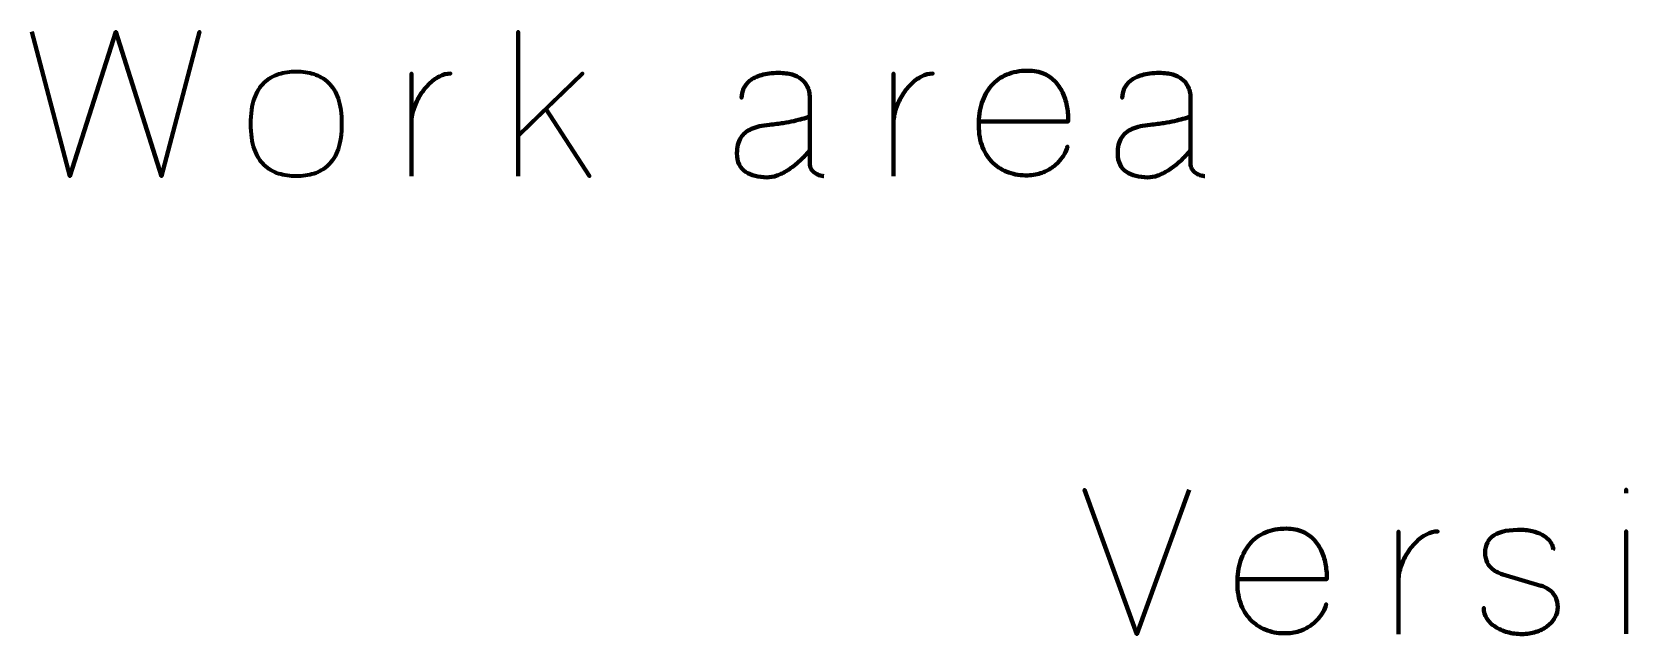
# Model space of a CAD drawing. Header units: centimetres. Extents: x -244 to 242, y -245 to 234.
# Drawn here: x -38.1 to 101.2, y -244.5 to -191.8 of the extents above; entities that cross this region are included whole.
import ezdxf

# ---------------------------------------------------------------- set-up
doc = ezdxf.new("R2010")
doc.units = ezdxf.units.CM
doc.header["$MEASUREMENT"] = 0
doc.layers.add('Layer 1', color=7, linetype='Continuous')

msp = doc.modelspace()

# ---------------------------------------------------------------- linework, layer by layer
at = {"layer": 'Layer 1', "color": 30, "lineweight": 211}
for points, knots in [([(-38.11222, -191.84919), (-38.11222, -191.84919), (-34.79112, -204.45187), (-34.79112, -204.45187), (-34.79112, -204.45187), (-34.79112, -204.45187), (-30.78833, -191.84919), (-30.78833, -191.84919), (-30.78833, -191.84919), (-30.78833, -191.84919), (-26.78554, -204.45187), (-26.78554, -204.45187), (-26.78554, -204.45187), (-26.78554, -204.45187), (-23.46444, -191.84919), (-23.46444, -191.84919), (-23.46444, -191.84919), (-23.46444, -191.84919), (-26.78554, -204.45187), (-26.78554, -204.45187), (-26.78554, -204.45187), (-26.78554, -204.45187), (-30.78833, -191.84919), (-30.78833, -191.84919), (-30.78833, -191.84919), (-30.78833, -191.84919), (-34.79112, -204.45187), (-34.79112, -204.45187), (-34.79112, -204.45187), (-34.79112, -204.45187), (-38.11222, -191.84919), (-38.11222, -191.84919)], [0, 0, 0, 0, 0.125, 0.125, 0.125, 0.125, 0.25, 0.25, 0.25, 0.25, 0.375, 0.375, 0.375, 0.375, 0.5, 0.5, 0.5, 0.5, 0.625, 0.625, 0.625, 0.625, 0.75, 0.75, 0.75, 0.75, 0.875, 0.875, 0.875, 0.875, 1, 1, 1, 1]), ([(4.3978, -204.45187), (4.3978, -204.45187), (4.3978, -200.92102), (4.3978, -200.92102), (4.3978, -200.92102), (4.3978, -200.92102), (6.80997, -198.57877), (6.80997, -198.57877), (6.80997, -198.57877), (6.80997, -198.57877), (10.62049, -204.45187), (10.62049, -204.45187), (10.62049, -204.45187), (10.62049, -204.45187), (6.80997, -198.57877), (6.80997, -198.57877), (6.80997, -198.57877), (6.80997, -198.57877), (10.02618, -195.48491), (10.02618, -195.48491), (10.02618, -195.48491), (10.02618, -195.48491), (4.3978, -200.92102), (4.3978, -200.92102), (4.3978, -200.92102), (4.3978, -200.92102), (4.3978, -191.84919), (4.3978, -191.84919), (4.3978, -191.84919), (4.3978, -191.84919), (4.3978, -204.45187), (4.3978, -204.45187)], [0, 0, 0, 0, 0.125, 0.125, 0.125, 0.125, 0.25, 0.25, 0.25, 0.25, 0.375, 0.375, 0.375, 0.375, 0.5, 0.5, 0.5, 0.5, 0.625, 0.625, 0.625, 0.625, 0.75, 0.75, 0.75, 0.75, 0.875, 0.875, 0.875, 0.875, 1, 1, 1, 1]), ([(-15.00438, -204.45187), (-14.45378, -204.45478), (-13.94105, -204.38487), (-13.46328, -204.23629), (-13.46328, -204.23629), (-12.98551, -204.08771), (-12.56309, -203.84009), (-12.20185, -203.49341), (-12.20185, -203.49341), (-11.83769, -203.14674), (-11.55511, -202.67771), (-11.34827, -202.0834), (-11.34827, -202.0834), (-11.14434, -201.49202), (-11.03946, -200.75497), (-11.03655, -199.87225), (-11.03655, -199.87225), (-11.03946, -198.99246), (-11.14434, -198.25832), (-11.34827, -197.66984), (-11.34827, -197.66984), (-11.55511, -197.08137), (-11.83769, -196.61234), (-12.20185, -196.26566), (-12.20185, -196.26566), (-12.56309, -195.9219), (-12.98551, -195.67427), (-13.46328, -195.5257), (-13.46328, -195.5257), (-13.94105, -195.37712), (-14.45378, -195.3072), (-15.00438, -195.31012), (-15.00438, -195.31012), (-15.54916, -195.3072), (-16.06189, -195.37712), (-16.53966, -195.5257), (-16.53966, -195.5257), (-17.01743, -195.67427), (-17.43694, -195.9219), (-17.8011, -196.26566), (-17.8011, -196.26566), (-18.16525, -196.61234), (-18.45075, -197.08137), (-18.65759, -197.66984), (-18.65759, -197.66984), (-18.86443, -198.25832), (-18.96931, -198.99246), (-18.97222, -199.87225), (-18.97222, -199.87225), (-18.96931, -200.75497), (-18.86443, -201.49202), (-18.65759, -202.0834), (-18.65759, -202.0834), (-18.45075, -202.67771), (-18.16525, -203.14674), (-17.8011, -203.49341), (-17.8011, -203.49341), (-17.43694, -203.84009), (-17.01743, -204.08771), (-16.53966, -204.23629), (-16.53966, -204.23629), (-16.06189, -204.38487), (-15.54916, -204.45478), (-15.00438, -204.45187)], [0, 0, 0, 0, 0.0625, 0.0625, 0.0625, 0.0625, 0.125, 0.125, 0.125, 0.125, 0.1875, 0.1875, 0.1875, 0.1875, 0.25, 0.25, 0.25, 0.25, 0.3125, 0.3125, 0.3125, 0.3125, 0.375, 0.375, 0.375, 0.375, 0.4375, 0.4375, 0.4375, 0.4375, 0.5, 0.5, 0.5, 0.5, 0.5625, 0.5625, 0.5625, 0.5625, 0.625, 0.625, 0.625, 0.625, 0.6875, 0.6875, 0.6875, 0.6875, 0.75, 0.75, 0.75, 0.75, 0.8125, 0.8125, 0.8125, 0.8125, 0.875, 0.875, 0.875, 0.875, 0.9375, 0.9375, 0.9375, 0.9375, 1, 1, 1, 1]), ([(-15.00438, -204.45187), (-14.45378, -204.45478), (-13.94105, -204.38487), (-13.46328, -204.23629), (-13.46328, -204.23629), (-12.98551, -204.08771), (-12.56309, -203.84009), (-12.20185, -203.49341), (-12.20185, -203.49341), (-11.83769, -203.14674), (-11.55511, -202.67771), (-11.34827, -202.0834), (-11.34827, -202.0834), (-11.14434, -201.49202), (-11.03946, -200.75497), (-11.03655, -199.87225), (-11.03655, -199.87225), (-11.03946, -198.99246), (-11.14434, -198.25832), (-11.34827, -197.66984), (-11.34827, -197.66984), (-11.55511, -197.08137), (-11.83769, -196.61234), (-12.20185, -196.26566), (-12.20185, -196.26566), (-12.56309, -195.9219), (-12.98551, -195.67427), (-13.46328, -195.5257), (-13.46328, -195.5257), (-13.94105, -195.37712), (-14.45378, -195.3072), (-15.00438, -195.31012), (-15.00438, -195.31012), (-15.54916, -195.3072), (-16.06189, -195.37712), (-16.53966, -195.5257), (-16.53966, -195.5257), (-17.01743, -195.67427), (-17.43694, -195.9219), (-17.8011, -196.26566), (-17.8011, -196.26566), (-18.16525, -196.61234), (-18.45075, -197.08137), (-18.65759, -197.66984), (-18.65759, -197.66984), (-18.86443, -198.25832), (-18.96931, -198.99246), (-18.97222, -199.87225), (-18.97222, -199.87225), (-18.96931, -200.75497), (-18.86443, -201.49202), (-18.65759, -202.0834), (-18.65759, -202.0834), (-18.45075, -202.67771), (-18.16525, -203.14674), (-17.8011, -203.49341), (-17.8011, -203.49341), (-17.43694, -203.84009), (-17.01743, -204.08771), (-16.53966, -204.23629), (-16.53966, -204.23629), (-16.06189, -204.38487), (-15.54916, -204.45478), (-15.00438, -204.45187)], [0, 0, 0, 0, 0.0625, 0.0625, 0.0625, 0.0625, 0.125, 0.125, 0.125, 0.125, 0.1875, 0.1875, 0.1875, 0.1875, 0.25, 0.25, 0.25, 0.25, 0.3125, 0.3125, 0.3125, 0.3125, 0.375, 0.375, 0.375, 0.375, 0.4375, 0.4375, 0.4375, 0.4375, 0.5, 0.5, 0.5, 0.5, 0.5625, 0.5625, 0.5625, 0.5625, 0.625, 0.625, 0.625, 0.625, 0.6875, 0.6875, 0.6875, 0.6875, 0.75, 0.75, 0.75, 0.75, 0.8125, 0.8125, 0.8125, 0.8125, 0.875, 0.875, 0.875, 0.875, 0.9375, 0.9375, 0.9375, 0.9375, 1, 1, 1, 1]), ([(-4.93622, -199.87225), (-4.94496, -199.46731), (-4.88378, -199.05655), (-4.7556, -198.64287), (-4.7556, -198.64287), (-4.62742, -198.22919), (-4.44971, -197.83299), (-4.22248, -197.45426), (-4.22248, -197.45426), (-3.99233, -197.07554), (-3.73014, -196.74052), (-3.43299, -196.44337), (-3.43299, -196.44337), (-3.13875, -196.14622), (-2.82412, -195.91316), (-2.49492, -195.74128), (-2.49492, -195.74128), (-2.16573, -195.5694), (-1.83944, -195.48491), (-1.51025, -195.48491), (-1.51025, -195.48491), (-1.83944, -195.48491), (-2.16573, -195.5694), (-2.49492, -195.74128), (-2.49492, -195.74128), (-2.82412, -195.91316), (-3.13875, -196.14622), (-3.43299, -196.44337), (-3.43299, -196.44337), (-3.73014, -196.74052), (-3.99233, -197.07554), (-4.22248, -197.45426), (-4.22248, -197.45426), (-4.44971, -197.83299), (-4.62742, -198.22919), (-4.7556, -198.64287), (-4.7556, -198.64287), (-4.88378, -199.05655), (-4.94496, -199.46731), (-4.93622, -199.87225)], [0, 0, 0, 0, 0.1, 0.1, 0.1, 0.1, 0.2, 0.2, 0.2, 0.2, 0.3, 0.3, 0.3, 0.3, 0.4, 0.4, 0.4, 0.4, 0.5, 0.5, 0.5, 0.5, 0.6, 0.6, 0.6, 0.6, 0.7, 0.7, 0.7, 0.7, 0.8, 0.8, 0.8, 0.8, 0.9, 0.9, 0.9, 0.9, 1, 1, 1, 1]), ([(-4.93622, -204.45187), (-4.93622, -204.45187), (-4.93622, -195.48491), (-4.93622, -195.48491), (-4.93622, -195.48491), (-4.93622, -195.48491), (-4.93622, -204.45187), (-4.93622, -204.45187)], [0, 0, 0, 0, 0.5, 0.5, 0.5, 0.5, 1, 1, 1, 1]), ([(31.12387, -204.45187), (31.12096, -204.45187), (31.07726, -204.44604), (30.99569, -204.43439), (30.99569, -204.43439), (30.9112, -204.42274), (30.80924, -204.39361), (30.68688, -204.35282), (30.68688, -204.35282), (30.56453, -204.31203), (30.44217, -204.25086), (30.31982, -204.16929), (30.31982, -204.16929), (30.19746, -204.0848), (30.0955, -203.9741), (30.01101, -203.83718), (30.01101, -203.83718), (29.92944, -203.69734), (29.88574, -203.52546), (29.88283, -203.31571), (29.88283, -203.31571), (29.88283, -203.31571), (29.88283, -197.56497), (29.88283, -197.56497), (29.88283, -197.56497), (29.88574, -197.41639), (29.86535, -197.24742), (29.82457, -197.06098), (29.82457, -197.06098), (29.78669, -196.87453), (29.71095, -196.68808), (29.60316, -196.49581), (29.60316, -196.49581), (29.49537, -196.30645), (29.33805, -196.13165), (29.13413, -195.97142), (29.13413, -195.97142), (28.93311, -195.8112), (28.66801, -195.68301), (28.34464, -195.58396), (28.34464, -195.58396), (28.02127, -195.48491), (27.62507, -195.43539), (27.15604, -195.43247), (27.15604, -195.43247), (26.56756, -195.43539), (26.06648, -195.49657), (25.65572, -195.61601), (25.65572, -195.61601), (25.24204, -195.73545), (24.90993, -195.89859), (24.65356, -196.10252), (24.65356, -196.10252), (24.40011, -196.30936), (24.21366, -196.53951), (24.09713, -196.79587), (24.09713, -196.79587), (23.97769, -197.05515), (23.91942, -197.32317), (23.92234, -197.59993), (23.92234, -197.59993), (23.91942, -197.32317), (23.97769, -197.05515), (24.09713, -196.79587), (24.09713, -196.79587), (24.21366, -196.53951), (24.40011, -196.30936), (24.65356, -196.10252), (24.65356, -196.10252), (24.90993, -195.89859), (25.24204, -195.73545), (25.65572, -195.61601), (25.65572, -195.61601), (26.06648, -195.49657), (26.56756, -195.43539), (27.15604, -195.43247), (27.15604, -195.43247), (27.62507, -195.43539), (28.02127, -195.48491), (28.34464, -195.58396), (28.34464, -195.58396), (28.66801, -195.68301), (28.93311, -195.8112), (29.13413, -195.97142), (29.13413, -195.97142), (29.33805, -196.13165), (29.49537, -196.30645), (29.60316, -196.49581), (29.60316, -196.49581), (29.71095, -196.68808), (29.78669, -196.87453), (29.82457, -197.06098), (29.82457, -197.06098), (29.86535, -197.24742), (29.88574, -197.41639), (29.88283, -197.56497), (29.88283, -197.56497), (29.88283, -197.56497), (29.88283, -203.31571), (29.88283, -203.31571), (29.88283, -203.31571), (29.88574, -203.52546), (29.92944, -203.69734), (30.01101, -203.83718), (30.01101, -203.83718), (30.0955, -203.9741), (30.19746, -204.0848), (30.31982, -204.16929), (30.31982, -204.16929), (30.44217, -204.25086), (30.56453, -204.31203), (30.68688, -204.35282), (30.68688, -204.35282), (30.80924, -204.39361), (30.9112, -204.42274), (30.99569, -204.43439), (30.99569, -204.43439), (31.07726, -204.44604), (31.12096, -204.45187), (31.12387, -204.45187)], [0, 0, 0, 0, 0.033333333, 0.033333333, 0.033333333, 0.033333333, 0.066666667, 0.066666667, 0.066666667, 0.066666667, 0.1, 0.1, 0.1, 0.1, 0.133333333, 0.133333333, 0.133333333, 0.133333333, 0.166666667, 0.166666667, 0.166666667, 0.166666667, 0.2, 0.2, 0.2, 0.2, 0.233333333, 0.233333333, 0.233333333, 0.233333333, 0.266666667, 0.266666667, 0.266666667, 0.266666667, 0.3, 0.3, 0.3, 0.3, 0.333333333, 0.333333333, 0.333333333, 0.333333333, 0.366666667, 0.366666667, 0.366666667, 0.366666667, 0.4, 0.4, 0.4, 0.4, 0.433333333, 0.433333333, 0.433333333, 0.433333333, 0.466666667, 0.466666667, 0.466666667, 0.466666667, 0.5, 0.5, 0.5, 0.5, 0.533333333, 0.533333333, 0.533333333, 0.533333333, 0.566666667, 0.566666667, 0.566666667, 0.566666667, 0.6, 0.6, 0.6, 0.6, 0.633333333, 0.633333333, 0.633333333, 0.633333333, 0.666666667, 0.666666667, 0.666666667, 0.666666667, 0.7, 0.7, 0.7, 0.7, 0.733333333, 0.733333333, 0.733333333, 0.733333333, 0.766666667, 0.766666667, 0.766666667, 0.766666667, 0.8, 0.8, 0.8, 0.8, 0.833333333, 0.833333333, 0.833333333, 0.833333333, 0.866666667, 0.866666667, 0.866666667, 0.866666667, 0.9, 0.9, 0.9, 0.9, 0.933333333, 0.933333333, 0.933333333, 0.933333333, 0.966666667, 0.966666667, 0.966666667, 0.966666667, 1, 1, 1, 1]), ([(37.20672, -199.87225), (37.19798, -199.46731), (37.25916, -199.05655), (37.38734, -198.64287), (37.38734, -198.64287), (37.51552, -198.22919), (37.69323, -197.83299), (37.92046, -197.45426), (37.92046, -197.45426), (38.15061, -197.07554), (38.4128, -196.74052), (38.70995, -196.44337), (38.70995, -196.44337), (39.00419, -196.14622), (39.31882, -195.91316), (39.64802, -195.74128), (39.64802, -195.74128), (39.97721, -195.5694), (40.3035, -195.48491), (40.63269, -195.48491), (40.63269, -195.48491), (40.3035, -195.48491), (39.97721, -195.5694), (39.64802, -195.74128), (39.64802, -195.74128), (39.31882, -195.91316), (39.00419, -196.14622), (38.70995, -196.44337), (38.70995, -196.44337), (38.4128, -196.74052), (38.15061, -197.07554), (37.92046, -197.45426), (37.92046, -197.45426), (37.69323, -197.83299), (37.51552, -198.22919), (37.38734, -198.64287), (37.38734, -198.64287), (37.25916, -199.05655), (37.19798, -199.46731), (37.20672, -199.87225)], [0, 0, 0, 0, 0.1, 0.1, 0.1, 0.1, 0.2, 0.2, 0.2, 0.2, 0.3, 0.3, 0.3, 0.3, 0.4, 0.4, 0.4, 0.4, 0.5, 0.5, 0.5, 0.5, 0.6, 0.6, 0.6, 0.6, 0.7, 0.7, 0.7, 0.7, 0.8, 0.8, 0.8, 0.8, 0.9, 0.9, 0.9, 0.9, 1, 1, 1, 1]), ([(37.20672, -204.45187), (37.20672, -204.45187), (37.20672, -195.48491), (37.20672, -195.48491), (37.20672, -195.48491), (37.20672, -195.48491), (37.20672, -204.45187), (37.20672, -204.45187)], [0, 0, 0, 0, 0.5, 0.5, 0.5, 0.5, 1, 1, 1, 1]), ([(44.67044, -199.6625), (44.67044, -199.6625), (52.48375, -199.6625), (52.48375, -199.6625), (52.48375, -199.6625), (52.48667, -199.26921), (52.45171, -198.8701), (52.38179, -198.45642), (52.38179, -198.45642), (52.31187, -198.04565), (52.19534, -197.64945), (52.03511, -197.26782), (52.03511, -197.26782), (51.87489, -196.88618), (51.65639, -196.54242), (51.38546, -196.23944), (51.38546, -196.23944), (51.11162, -195.93355), (50.77368, -195.69175), (50.37165, -195.51404), (50.37165, -195.51404), (49.96963, -195.33634), (49.48894, -195.24311), (48.93543, -195.2402), (48.93543, -195.2402), (48.24499, -195.24311), (47.63321, -195.35673), (47.10008, -195.58105), (47.10008, -195.58105), (46.56987, -195.80537), (46.12123, -196.12583), (45.75999, -196.54533), (45.75999, -196.54533), (45.39584, -196.96193), (45.11908, -197.46592), (44.93263, -198.04857), (44.93263, -198.04857), (44.74618, -198.63413), (44.65296, -199.28961), (44.65296, -200.01209), (44.65296, -200.01209), (44.65587, -200.73749), (44.7724, -201.3784), (44.99381, -201.929), (44.99381, -201.929), (45.21813, -202.47961), (45.52693, -202.94281), (45.92313, -203.30988), (45.92313, -203.30988), (46.31642, -203.67986), (46.77089, -203.95662), (47.28653, -204.13724), (47.28653, -204.13724), (47.79926, -204.31786), (48.34986, -204.39943), (48.93543, -204.38195), (48.93543, -204.38195), (49.40446, -204.36447), (49.82105, -204.28873), (50.18521, -204.15472), (50.18521, -204.15472), (50.54936, -204.0178), (50.8669, -203.84883), (51.13784, -203.6449), (51.13784, -203.6449), (51.40585, -203.44098), (51.63017, -203.2254), (51.8108, -202.99816), (51.8108, -202.99816), (51.99142, -202.77093), (52.13125, -202.55535), (52.2303, -202.35142), (52.2303, -202.35142), (52.32935, -202.15041), (52.39053, -201.98144), (52.41384, -201.84743), (52.41384, -201.84743), (52.39053, -201.98144), (52.32935, -202.15041), (52.2303, -202.35142), (52.2303, -202.35142), (52.13125, -202.55535), (51.99142, -202.77093), (51.8108, -202.99816), (51.8108, -202.99816), (51.63017, -203.2254), (51.40585, -203.44098), (51.13784, -203.6449), (51.13784, -203.6449), (50.8669, -203.84883), (50.54936, -204.0178), (50.18521, -204.15472), (50.18521, -204.15472), (49.82105, -204.28873), (49.40446, -204.36447), (48.93543, -204.38195), (48.93543, -204.38195), (48.34986, -204.39943), (47.79926, -204.31786), (47.28653, -204.13724), (47.28653, -204.13724), (46.77089, -203.95662), (46.31642, -203.67986), (45.92313, -203.30988), (45.92313, -203.30988), (45.52693, -202.94281), (45.21813, -202.47961), (44.99381, -201.929), (44.99381, -201.929), (44.7724, -201.3784), (44.65587, -200.73749), (44.65296, -200.01209), (44.65296, -200.01209), (44.65296, -199.28961), (44.74618, -198.63413), (44.93263, -198.04857), (44.93263, -198.04857), (45.11908, -197.46592), (45.39584, -196.96193), (45.75999, -196.54533), (45.75999, -196.54533), (46.12123, -196.12583), (46.56987, -195.80537), (47.10008, -195.58105), (47.10008, -195.58105), (47.63321, -195.35673), (48.24499, -195.24311), (48.93543, -195.2402), (48.93543, -195.2402), (49.48894, -195.24311), (49.96963, -195.33634), (50.37165, -195.51404), (50.37165, -195.51404), (50.77368, -195.69175), (51.11162, -195.93355), (51.38546, -196.23944), (51.38546, -196.23944), (51.65639, -196.54242), (51.87489, -196.88618), (52.03511, -197.26782), (52.03511, -197.26782), (52.19534, -197.64945), (52.31187, -198.04565), (52.38179, -198.45642), (52.38179, -198.45642), (52.45171, -198.8701), (52.48667, -199.26921), (52.48375, -199.6625), (52.48375, -199.6625), (52.48375, -199.6625), (44.67044, -199.6625), (44.67044, -199.6625)], [0, 0, 0, 0, 0.026315789, 0.026315789, 0.026315789, 0.026315789, 0.052631579, 0.052631579, 0.052631579, 0.052631579, 0.078947368, 0.078947368, 0.078947368, 0.078947368, 0.105263158, 0.105263158, 0.105263158, 0.105263158, 0.131578947, 0.131578947, 0.131578947, 0.131578947, 0.157894737, 0.157894737, 0.157894737, 0.157894737, 0.184210526, 0.184210526, 0.184210526, 0.184210526, 0.210526316, 0.210526316, 0.210526316, 0.210526316, 0.236842105, 0.236842105, 0.236842105, 0.236842105, 0.263157895, 0.263157895, 0.263157895, 0.263157895, 0.289473684, 0.289473684, 0.289473684, 0.289473684, 0.315789474, 0.315789474, 0.315789474, 0.315789474, 0.342105263, 0.342105263, 0.342105263, 0.342105263, 0.368421053, 0.368421053, 0.368421053, 0.368421053, 0.394736842, 0.394736842, 0.394736842, 0.394736842, 0.421052632, 0.421052632, 0.421052632, 0.421052632, 0.447368421, 0.447368421, 0.447368421, 0.447368421, 0.473684211, 0.473684211, 0.473684211, 0.473684211, 0.5, 0.5, 0.5, 0.5, 0.526315789, 0.526315789, 0.526315789, 0.526315789, 0.552631579, 0.552631579, 0.552631579, 0.552631579, 0.578947368, 0.578947368, 0.578947368, 0.578947368, 0.605263158, 0.605263158, 0.605263158, 0.605263158, 0.631578947, 0.631578947, 0.631578947, 0.631578947, 0.657894737, 0.657894737, 0.657894737, 0.657894737, 0.684210526, 0.684210526, 0.684210526, 0.684210526, 0.710526316, 0.710526316, 0.710526316, 0.710526316, 0.736842105, 0.736842105, 0.736842105, 0.736842105, 0.763157895, 0.763157895, 0.763157895, 0.763157895, 0.789473684, 0.789473684, 0.789473684, 0.789473684, 0.815789474, 0.815789474, 0.815789474, 0.815789474, 0.842105263, 0.842105263, 0.842105263, 0.842105263, 0.868421053, 0.868421053, 0.868421053, 0.868421053, 0.894736842, 0.894736842, 0.894736842, 0.894736842, 0.921052632, 0.921052632, 0.921052632, 0.921052632, 0.947368421, 0.947368421, 0.947368421, 0.947368421, 0.973684211, 0.973684211, 0.973684211, 0.973684211, 1, 1, 1, 1]), ([(64.40474, -204.45187), (64.40183, -204.45187), (64.35813, -204.44604), (64.27656, -204.43439), (64.27656, -204.43439), (64.19207, -204.42274), (64.09011, -204.39361), (63.96775, -204.35282), (63.96775, -204.35282), (63.8454, -204.31203), (63.72304, -204.25086), (63.60069, -204.16929), (63.60069, -204.16929), (63.47833, -204.0848), (63.37637, -203.9741), (63.29188, -203.83718), (63.29188, -203.83718), (63.21031, -203.69734), (63.16661, -203.52546), (63.1637, -203.31571), (63.1637, -203.31571), (63.1637, -203.31571), (63.1637, -197.56497), (63.1637, -197.56497), (63.1637, -197.56497), (63.16661, -197.41639), (63.14622, -197.24742), (63.10544, -197.06098), (63.10544, -197.06098), (63.06756, -196.87453), (62.99182, -196.68808), (62.88403, -196.49581), (62.88403, -196.49581), (62.77624, -196.30645), (62.61892, -196.13165), (62.415, -195.97142), (62.415, -195.97142), (62.21398, -195.8112), (61.94888, -195.68301), (61.62551, -195.58396), (61.62551, -195.58396), (61.30214, -195.48491), (60.90594, -195.43539), (60.43691, -195.43247), (60.43691, -195.43247), (59.84843, -195.43539), (59.34735, -195.49657), (58.93659, -195.61601), (58.93659, -195.61601), (58.52291, -195.73545), (58.1908, -195.89859), (57.93443, -196.10252), (57.93443, -196.10252), (57.68098, -196.30936), (57.49453, -196.53951), (57.378, -196.79587), (57.378, -196.79587), (57.25856, -197.05515), (57.20029, -197.32317), (57.20321, -197.59993), (57.20321, -197.59993), (57.20029, -197.32317), (57.25856, -197.05515), (57.378, -196.79587), (57.378, -196.79587), (57.49453, -196.53951), (57.68098, -196.30936), (57.93443, -196.10252), (57.93443, -196.10252), (58.1908, -195.89859), (58.52291, -195.73545), (58.93659, -195.61601), (58.93659, -195.61601), (59.34735, -195.49657), (59.84843, -195.43539), (60.43691, -195.43247), (60.43691, -195.43247), (60.90594, -195.43539), (61.30214, -195.48491), (61.62551, -195.58396), (61.62551, -195.58396), (61.94888, -195.68301), (62.21398, -195.8112), (62.415, -195.97142), (62.415, -195.97142), (62.61892, -196.13165), (62.77624, -196.30645), (62.88403, -196.49581), (62.88403, -196.49581), (62.99182, -196.68808), (63.06756, -196.87453), (63.10544, -197.06098), (63.10544, -197.06098), (63.14622, -197.24742), (63.16661, -197.41639), (63.1637, -197.56497), (63.1637, -197.56497), (63.1637, -197.56497), (63.1637, -203.31571), (63.1637, -203.31571), (63.1637, -203.31571), (63.16661, -203.52546), (63.21031, -203.69734), (63.29188, -203.83718), (63.29188, -203.83718), (63.37637, -203.9741), (63.47833, -204.0848), (63.60069, -204.16929), (63.60069, -204.16929), (63.72304, -204.25086), (63.8454, -204.31203), (63.96775, -204.35282), (63.96775, -204.35282), (64.09011, -204.39361), (64.19207, -204.42274), (64.27656, -204.43439), (64.27656, -204.43439), (64.35813, -204.44604), (64.40183, -204.45187), (64.40474, -204.45187)], [0, 0, 0, 0, 0.033333333, 0.033333333, 0.033333333, 0.033333333, 0.066666667, 0.066666667, 0.066666667, 0.066666667, 0.1, 0.1, 0.1, 0.1, 0.133333333, 0.133333333, 0.133333333, 0.133333333, 0.166666667, 0.166666667, 0.166666667, 0.166666667, 0.2, 0.2, 0.2, 0.2, 0.233333333, 0.233333333, 0.233333333, 0.233333333, 0.266666667, 0.266666667, 0.266666667, 0.266666667, 0.3, 0.3, 0.3, 0.3, 0.333333333, 0.333333333, 0.333333333, 0.333333333, 0.366666667, 0.366666667, 0.366666667, 0.366666667, 0.4, 0.4, 0.4, 0.4, 0.433333333, 0.433333333, 0.433333333, 0.433333333, 0.466666667, 0.466666667, 0.466666667, 0.466666667, 0.5, 0.5, 0.5, 0.5, 0.533333333, 0.533333333, 0.533333333, 0.533333333, 0.566666667, 0.566666667, 0.566666667, 0.566666667, 0.6, 0.6, 0.6, 0.6, 0.633333333, 0.633333333, 0.633333333, 0.633333333, 0.666666667, 0.666666667, 0.666666667, 0.666666667, 0.7, 0.7, 0.7, 0.7, 0.733333333, 0.733333333, 0.733333333, 0.733333333, 0.766666667, 0.766666667, 0.766666667, 0.766666667, 0.8, 0.8, 0.8, 0.8, 0.833333333, 0.833333333, 0.833333333, 0.833333333, 0.866666667, 0.866666667, 0.866666667, 0.866666667, 0.9, 0.9, 0.9, 0.9, 0.933333333, 0.933333333, 0.933333333, 0.933333333, 0.966666667, 0.966666667, 0.966666667, 0.966666667, 1, 1, 1, 1]), ([(29.88283, -202.16206), (29.77504, -202.31646), (29.62355, -202.49708), (29.42836, -202.70393), (29.42836, -202.70393), (29.23318, -202.91368), (29.00594, -203.12635), (28.74667, -203.34484), (28.74667, -203.34484), (28.48739, -203.56333), (28.21063, -203.76726), (27.91639, -203.95371), (27.91639, -203.95371), (27.62215, -204.14015), (27.32209, -204.28873), (27.0162, -204.39943), (27.0162, -204.39943), (26.71031, -204.51013), (26.41316, -204.56257), (26.12475, -204.55675), (26.12475, -204.55675), (25.76059, -204.54509), (25.41974, -204.50431), (25.10511, -204.43148), (25.10511, -204.43148), (24.79048, -204.35573), (24.51664, -204.24212), (24.27775, -204.08189), (24.27775, -204.08189), (24.04178, -203.92457), (23.85533, -203.71191), (23.72424, -203.44389), (23.72424, -203.44389), (23.59023, -203.17587), (23.52322, -202.84085), (23.52031, -202.44173), (23.52031, -202.44173), (23.52031, -201.90278), (23.6281, -201.45997), (23.84368, -201.1133), (23.84368, -201.1133), (24.05635, -200.76953), (24.37389, -200.50443), (24.7934, -200.32089), (24.7934, -200.32089), (25.21582, -200.13445), (25.73437, -200.015), (26.35198, -199.95965), (26.35198, -199.95965), (26.80936, -199.91595), (27.20847, -199.86643), (27.55515, -199.81108), (27.55515, -199.81108), (27.90183, -199.75572), (28.20772, -199.69746), (28.47865, -199.63628), (28.47865, -199.63628), (28.74667, -199.5751), (28.99429, -199.51101), (29.22152, -199.44692), (29.22152, -199.44692), (29.44584, -199.38574), (29.66725, -199.32165), (29.88283, -199.26047), (29.88283, -199.26047), (29.66725, -199.32165), (29.44584, -199.38574), (29.22152, -199.44692), (29.22152, -199.44692), (28.99429, -199.51101), (28.74667, -199.5751), (28.47865, -199.63628), (28.47865, -199.63628), (28.20772, -199.69746), (27.90183, -199.75572), (27.55515, -199.81108), (27.55515, -199.81108), (27.20847, -199.86643), (26.80936, -199.91595), (26.35198, -199.95965), (26.35198, -199.95965), (25.73437, -200.015), (25.21582, -200.13445), (24.7934, -200.32089), (24.7934, -200.32089), (24.37389, -200.50443), (24.05635, -200.76953), (23.84368, -201.1133), (23.84368, -201.1133), (23.6281, -201.45997), (23.52031, -201.90278), (23.52031, -202.44173), (23.52031, -202.44173), (23.52322, -202.84085), (23.59023, -203.17587), (23.72424, -203.44389), (23.72424, -203.44389), (23.85533, -203.71191), (24.04178, -203.92457), (24.27775, -204.08189), (24.27775, -204.08189), (24.51664, -204.24212), (24.79048, -204.35573), (25.10511, -204.43148), (25.10511, -204.43148), (25.41974, -204.50431), (25.76059, -204.54509), (26.12475, -204.55675), (26.12475, -204.55675), (26.41316, -204.56257), (26.71031, -204.51013), (27.0162, -204.39943), (27.0162, -204.39943), (27.32209, -204.28873), (27.62215, -204.14015), (27.91639, -203.95371), (27.91639, -203.95371), (28.21063, -203.76726), (28.48739, -203.56333), (28.74667, -203.34484), (28.74667, -203.34484), (29.00594, -203.12635), (29.23318, -202.91368), (29.42836, -202.70393), (29.42836, -202.70393), (29.62355, -202.49708), (29.77504, -202.31646), (29.88283, -202.16206)], [0, 0, 0, 0, 0.03125, 0.03125, 0.03125, 0.03125, 0.0625, 0.0625, 0.0625, 0.0625, 0.09375, 0.09375, 0.09375, 0.09375, 0.125, 0.125, 0.125, 0.125, 0.15625, 0.15625, 0.15625, 0.15625, 0.1875, 0.1875, 0.1875, 0.1875, 0.21875, 0.21875, 0.21875, 0.21875, 0.25, 0.25, 0.25, 0.25, 0.28125, 0.28125, 0.28125, 0.28125, 0.3125, 0.3125, 0.3125, 0.3125, 0.34375, 0.34375, 0.34375, 0.34375, 0.375, 0.375, 0.375, 0.375, 0.40625, 0.40625, 0.40625, 0.40625, 0.4375, 0.4375, 0.4375, 0.4375, 0.46875, 0.46875, 0.46875, 0.46875, 0.5, 0.5, 0.5, 0.5, 0.53125, 0.53125, 0.53125, 0.53125, 0.5625, 0.5625, 0.5625, 0.5625, 0.59375, 0.59375, 0.59375, 0.59375, 0.625, 0.625, 0.625, 0.625, 0.65625, 0.65625, 0.65625, 0.65625, 0.6875, 0.6875, 0.6875, 0.6875, 0.71875, 0.71875, 0.71875, 0.71875, 0.75, 0.75, 0.75, 0.75, 0.78125, 0.78125, 0.78125, 0.78125, 0.8125, 0.8125, 0.8125, 0.8125, 0.84375, 0.84375, 0.84375, 0.84375, 0.875, 0.875, 0.875, 0.875, 0.90625, 0.90625, 0.90625, 0.90625, 0.9375, 0.9375, 0.9375, 0.9375, 0.96875, 0.96875, 0.96875, 0.96875, 1, 1, 1, 1]), ([(63.1637, -202.16206), (63.05591, -202.31646), (62.90442, -202.49708), (62.70923, -202.70393), (62.70923, -202.70393), (62.51405, -202.91368), (62.28681, -203.12635), (62.02754, -203.34484), (62.02754, -203.34484), (61.76826, -203.56333), (61.4915, -203.76726), (61.19726, -203.95371), (61.19726, -203.95371), (60.90302, -204.14015), (60.60296, -204.28873), (60.29707, -204.39943), (60.29707, -204.39943), (59.99118, -204.51013), (59.69403, -204.56257), (59.40562, -204.55675), (59.40562, -204.55675), (59.04146, -204.54509), (58.70061, -204.50431), (58.38598, -204.43148), (58.38598, -204.43148), (58.07135, -204.35573), (57.79751, -204.24212), (57.55862, -204.08189), (57.55862, -204.08189), (57.32265, -203.92457), (57.1362, -203.71191), (57.00511, -203.44389), (57.00511, -203.44389), (56.8711, -203.17587), (56.80409, -202.84085), (56.80118, -202.44173), (56.80118, -202.44173), (56.80118, -201.90278), (56.90897, -201.45997), (57.12455, -201.1133), (57.12455, -201.1133), (57.33722, -200.76953), (57.65476, -200.50443), (58.07427, -200.32089), (58.07427, -200.32089), (58.49669, -200.13445), (59.01524, -200.015), (59.63285, -199.95965), (59.63285, -199.95965), (60.09023, -199.91595), (60.48934, -199.86643), (60.83602, -199.81108), (60.83602, -199.81108), (61.1827, -199.75572), (61.48859, -199.69746), (61.75952, -199.63628), (61.75952, -199.63628), (62.02754, -199.5751), (62.27516, -199.51101), (62.50239, -199.44692), (62.50239, -199.44692), (62.72671, -199.38574), (62.94812, -199.32165), (63.1637, -199.26047), (63.1637, -199.26047), (62.94812, -199.32165), (62.72671, -199.38574), (62.50239, -199.44692), (62.50239, -199.44692), (62.27516, -199.51101), (62.02754, -199.5751), (61.75952, -199.63628), (61.75952, -199.63628), (61.48859, -199.69746), (61.1827, -199.75572), (60.83602, -199.81108), (60.83602, -199.81108), (60.48934, -199.86643), (60.09023, -199.91595), (59.63285, -199.95965), (59.63285, -199.95965), (59.01524, -200.015), (58.49669, -200.13445), (58.07427, -200.32089), (58.07427, -200.32089), (57.65476, -200.50443), (57.33722, -200.76953), (57.12455, -201.1133), (57.12455, -201.1133), (56.90897, -201.45997), (56.80118, -201.90278), (56.80118, -202.44173), (56.80118, -202.44173), (56.80409, -202.84085), (56.8711, -203.17587), (57.00511, -203.44389), (57.00511, -203.44389), (57.1362, -203.71191), (57.32265, -203.92457), (57.55862, -204.08189), (57.55862, -204.08189), (57.79751, -204.24212), (58.07135, -204.35573), (58.38598, -204.43148), (58.38598, -204.43148), (58.70061, -204.50431), (59.04146, -204.54509), (59.40562, -204.55675), (59.40562, -204.55675), (59.69403, -204.56257), (59.99118, -204.51013), (60.29707, -204.39943), (60.29707, -204.39943), (60.60296, -204.28873), (60.90302, -204.14015), (61.19726, -203.95371), (61.19726, -203.95371), (61.4915, -203.76726), (61.76826, -203.56333), (62.02754, -203.34484), (62.02754, -203.34484), (62.28681, -203.12635), (62.51405, -202.91368), (62.70923, -202.70393), (62.70923, -202.70393), (62.90442, -202.49708), (63.05591, -202.31646), (63.1637, -202.16206)], [0, 0, 0, 0, 0.03125, 0.03125, 0.03125, 0.03125, 0.0625, 0.0625, 0.0625, 0.0625, 0.09375, 0.09375, 0.09375, 0.09375, 0.125, 0.125, 0.125, 0.125, 0.15625, 0.15625, 0.15625, 0.15625, 0.1875, 0.1875, 0.1875, 0.1875, 0.21875, 0.21875, 0.21875, 0.21875, 0.25, 0.25, 0.25, 0.25, 0.28125, 0.28125, 0.28125, 0.28125, 0.3125, 0.3125, 0.3125, 0.3125, 0.34375, 0.34375, 0.34375, 0.34375, 0.375, 0.375, 0.375, 0.375, 0.40625, 0.40625, 0.40625, 0.40625, 0.4375, 0.4375, 0.4375, 0.4375, 0.46875, 0.46875, 0.46875, 0.46875, 0.5, 0.5, 0.5, 0.5, 0.53125, 0.53125, 0.53125, 0.53125, 0.5625, 0.5625, 0.5625, 0.5625, 0.59375, 0.59375, 0.59375, 0.59375, 0.625, 0.625, 0.625, 0.625, 0.65625, 0.65625, 0.65625, 0.65625, 0.6875, 0.6875, 0.6875, 0.6875, 0.71875, 0.71875, 0.71875, 0.71875, 0.75, 0.75, 0.75, 0.75, 0.78125, 0.78125, 0.78125, 0.78125, 0.8125, 0.8125, 0.8125, 0.8125, 0.84375, 0.84375, 0.84375, 0.84375, 0.875, 0.875, 0.875, 0.875, 0.90625, 0.90625, 0.90625, 0.90625, 0.9375, 0.9375, 0.9375, 0.9375, 0.96875, 0.96875, 0.96875, 0.96875, 1, 1, 1, 1]), ([(63.04701, -231.84919), (63.04701, -231.84919), (58.4674, -244.45187), (58.4674, -244.45187), (58.4674, -244.45187), (58.4674, -244.45187), (53.88778, -231.84919), (53.88778, -231.84919), (53.88778, -231.84919), (53.88778, -231.84919), (58.4674, -244.45187), (58.4674, -244.45187), (58.4674, -244.45187), (58.4674, -244.45187), (63.04701, -231.84919), (63.04701, -231.84919)], [0, 0, 0, 0, 0.25, 0.25, 0.25, 0.25, 0.5, 0.5, 0.5, 0.5, 0.75, 0.75, 0.75, 0.75, 1, 1, 1, 1]), ([(101.23961, -232.14634), (101.23961, -232.14634), (101.23961, -231.83171), (101.23961, -231.83171), (101.23961, -231.83171), (101.23961, -231.83171), (101.23961, -232.14634), (101.23961, -232.14634)], [0, 0, 0, 0, 0.5, 0.5, 0.5, 0.5, 1, 1, 1, 1]), ([(67.27704, -239.6625), (67.27704, -239.6625), (75.09035, -239.6625), (75.09035, -239.6625), (75.09035, -239.6625), (75.09327, -239.26921), (75.05831, -238.8701), (74.98839, -238.45642), (74.98839, -238.45642), (74.91847, -238.04565), (74.80194, -237.64945), (74.64171, -237.26782), (74.64171, -237.26782), (74.48149, -236.88618), (74.26299, -236.54242), (73.99206, -236.23944), (73.99206, -236.23944), (73.71822, -235.93355), (73.38028, -235.69175), (72.97825, -235.51404), (72.97825, -235.51404), (72.57623, -235.33634), (72.09554, -235.24311), (71.54203, -235.2402), (71.54203, -235.2402), (70.85159, -235.24311), (70.23981, -235.35673), (69.70668, -235.58105), (69.70668, -235.58105), (69.17647, -235.80537), (68.72783, -236.12583), (68.36659, -236.54533), (68.36659, -236.54533), (68.00244, -236.96193), (67.72568, -237.46592), (67.53923, -238.04857), (67.53923, -238.04857), (67.35278, -238.63413), (67.25956, -239.28961), (67.25956, -240.01209), (67.25956, -240.01209), (67.26247, -240.73749), (67.379, -241.3784), (67.60041, -241.929), (67.60041, -241.929), (67.82473, -242.47961), (68.13353, -242.94281), (68.52973, -243.30988), (68.52973, -243.30988), (68.92302, -243.67986), (69.37749, -243.95662), (69.89313, -244.13724), (69.89313, -244.13724), (70.40586, -244.31786), (70.95646, -244.39943), (71.54203, -244.38195), (71.54203, -244.38195), (72.01106, -244.36447), (72.42765, -244.28873), (72.79181, -244.15472), (72.79181, -244.15472), (73.15596, -244.0178), (73.4735, -243.84883), (73.74444, -243.6449), (73.74444, -243.6449), (74.01245, -243.44098), (74.23677, -243.2254), (74.4174, -242.99816), (74.4174, -242.99816), (74.59802, -242.77093), (74.73785, -242.55535), (74.8369, -242.35142), (74.8369, -242.35142), (74.93595, -242.15041), (74.99713, -241.98144), (75.02044, -241.84743), (75.02044, -241.84743), (74.99713, -241.98144), (74.93595, -242.15041), (74.8369, -242.35142), (74.8369, -242.35142), (74.73785, -242.55535), (74.59802, -242.77093), (74.4174, -242.99816), (74.4174, -242.99816), (74.23677, -243.2254), (74.01245, -243.44098), (73.74444, -243.6449), (73.74444, -243.6449), (73.4735, -243.84883), (73.15596, -244.0178), (72.79181, -244.15472), (72.79181, -244.15472), (72.42765, -244.28873), (72.01106, -244.36447), (71.54203, -244.38195), (71.54203, -244.38195), (70.95646, -244.39943), (70.40586, -244.31786), (69.89313, -244.13724), (69.89313, -244.13724), (69.37749, -243.95662), (68.92302, -243.67986), (68.52973, -243.30988), (68.52973, -243.30988), (68.13353, -242.94281), (67.82473, -242.47961), (67.60041, -241.929), (67.60041, -241.929), (67.379, -241.3784), (67.26247, -240.73749), (67.25956, -240.01209), (67.25956, -240.01209), (67.25956, -239.28961), (67.35278, -238.63413), (67.53923, -238.04857), (67.53923, -238.04857), (67.72568, -237.46592), (68.00244, -236.96193), (68.36659, -236.54533), (68.36659, -236.54533), (68.72783, -236.12583), (69.17647, -235.80537), (69.70668, -235.58105), (69.70668, -235.58105), (70.23981, -235.35673), (70.85159, -235.24311), (71.54203, -235.2402), (71.54203, -235.2402), (72.09554, -235.24311), (72.57623, -235.33634), (72.97825, -235.51404), (72.97825, -235.51404), (73.38028, -235.69175), (73.71822, -235.93355), (73.99206, -236.23944), (73.99206, -236.23944), (74.26299, -236.54242), (74.48149, -236.88618), (74.64171, -237.26782), (74.64171, -237.26782), (74.80194, -237.64945), (74.91847, -238.04565), (74.98839, -238.45642), (74.98839, -238.45642), (75.05831, -238.8701), (75.09327, -239.26921), (75.09035, -239.6625), (75.09035, -239.6625), (75.09035, -239.6625), (67.27704, -239.6625), (67.27704, -239.6625)], [0, 0, 0, 0, 0.026315789, 0.026315789, 0.026315789, 0.026315789, 0.052631579, 0.052631579, 0.052631579, 0.052631579, 0.078947368, 0.078947368, 0.078947368, 0.078947368, 0.105263158, 0.105263158, 0.105263158, 0.105263158, 0.131578947, 0.131578947, 0.131578947, 0.131578947, 0.157894737, 0.157894737, 0.157894737, 0.157894737, 0.184210526, 0.184210526, 0.184210526, 0.184210526, 0.210526316, 0.210526316, 0.210526316, 0.210526316, 0.236842105, 0.236842105, 0.236842105, 0.236842105, 0.263157895, 0.263157895, 0.263157895, 0.263157895, 0.289473684, 0.289473684, 0.289473684, 0.289473684, 0.315789474, 0.315789474, 0.315789474, 0.315789474, 0.342105263, 0.342105263, 0.342105263, 0.342105263, 0.368421053, 0.368421053, 0.368421053, 0.368421053, 0.394736842, 0.394736842, 0.394736842, 0.394736842, 0.421052632, 0.421052632, 0.421052632, 0.421052632, 0.447368421, 0.447368421, 0.447368421, 0.447368421, 0.473684211, 0.473684211, 0.473684211, 0.473684211, 0.5, 0.5, 0.5, 0.5, 0.526315789, 0.526315789, 0.526315789, 0.526315789, 0.552631579, 0.552631579, 0.552631579, 0.552631579, 0.578947368, 0.578947368, 0.578947368, 0.578947368, 0.605263158, 0.605263158, 0.605263158, 0.605263158, 0.631578947, 0.631578947, 0.631578947, 0.631578947, 0.657894737, 0.657894737, 0.657894737, 0.657894737, 0.684210526, 0.684210526, 0.684210526, 0.684210526, 0.710526316, 0.710526316, 0.710526316, 0.710526316, 0.736842105, 0.736842105, 0.736842105, 0.736842105, 0.763157895, 0.763157895, 0.763157895, 0.763157895, 0.789473684, 0.789473684, 0.789473684, 0.789473684, 0.815789474, 0.815789474, 0.815789474, 0.815789474, 0.842105263, 0.842105263, 0.842105263, 0.842105263, 0.868421053, 0.868421053, 0.868421053, 0.868421053, 0.894736842, 0.894736842, 0.894736842, 0.894736842, 0.921052632, 0.921052632, 0.921052632, 0.921052632, 0.947368421, 0.947368421, 0.947368421, 0.947368421, 0.973684211, 0.973684211, 0.973684211, 0.973684211, 1, 1, 1, 1]), ([(81.348, -239.87225), (81.33926, -239.46731), (81.40044, -239.05655), (81.52862, -238.64287), (81.52862, -238.64287), (81.6568, -238.22919), (81.83451, -237.83299), (82.06174, -237.45426), (82.06174, -237.45426), (82.29189, -237.07554), (82.55408, -236.74052), (82.85123, -236.44337), (82.85123, -236.44337), (83.14547, -236.14622), (83.4601, -235.91316), (83.7893, -235.74128), (83.7893, -235.74128), (84.11849, -235.5694), (84.44478, -235.48491), (84.77397, -235.48491), (84.77397, -235.48491), (84.44478, -235.48491), (84.11849, -235.5694), (83.7893, -235.74128), (83.7893, -235.74128), (83.4601, -235.91316), (83.14547, -236.14622), (82.85123, -236.44337), (82.85123, -236.44337), (82.55408, -236.74052), (82.29189, -237.07554), (82.06174, -237.45426), (82.06174, -237.45426), (81.83451, -237.83299), (81.6568, -238.22919), (81.52862, -238.64287), (81.52862, -238.64287), (81.40044, -239.05655), (81.33926, -239.46731), (81.348, -239.87225)], [0, 0, 0, 0, 0.1, 0.1, 0.1, 0.1, 0.2, 0.2, 0.2, 0.2, 0.3, 0.3, 0.3, 0.3, 0.4, 0.4, 0.4, 0.4, 0.5, 0.5, 0.5, 0.5, 0.6, 0.6, 0.6, 0.6, 0.7, 0.7, 0.7, 0.7, 0.8, 0.8, 0.8, 0.8, 0.9, 0.9, 0.9, 0.9, 1, 1, 1, 1]), ([(81.348, -244.45187), (81.348, -244.45187), (81.348, -235.48491), (81.348, -235.48491), (81.348, -235.48491), (81.348, -235.48491), (81.348, -244.45187), (81.348, -244.45187)], [0, 0, 0, 0, 0.5, 0.5, 0.5, 0.5, 1, 1, 1, 1]), ([(94.87709, -237.09302), (94.88583, -237.00271), (94.86544, -236.88909), (94.81591, -236.75217), (94.81591, -236.75217), (94.76639, -236.61525), (94.6819, -236.46959), (94.55955, -236.31519), (94.55955, -236.31519), (94.43719, -236.16078), (94.27113, -236.01221), (94.06138, -235.87237), (94.06138, -235.87237), (93.84871, -235.73254), (93.58361, -235.6131), (93.26607, -235.51987), (93.26607, -235.51987), (92.95144, -235.42373), (92.57271, -235.36547), (92.13282, -235.34508), (92.13282, -235.34508), (91.03452, -235.32177), (90.22464, -235.47909), (89.70026, -235.81702), (89.70026, -235.81702), (89.17296, -236.15496), (88.91368, -236.66186), (88.9166, -237.33773), (88.9166, -237.33773), (88.92242, -237.67567), (88.9836, -237.96117), (89.10013, -238.19423), (89.10013, -238.19423), (89.21957, -238.42437), (89.36524, -238.61082), (89.53712, -238.75648), (89.53712, -238.75648), (89.709, -238.89923), (89.88088, -239.00993), (90.05276, -239.08568), (90.05276, -239.08568), (90.22173, -239.16142), (90.36156, -239.21386), (90.47227, -239.24299), (90.47227, -239.24299), (90.47227, -239.24299), (93.77588, -240.22184), (93.77588, -240.22184), (93.77588, -240.22184), (93.8895, -240.24806), (94.02934, -240.29759), (94.19248, -240.37625), (94.19248, -240.37625), (94.35562, -240.4549), (94.51876, -240.56561), (94.6819, -240.71127), (94.6819, -240.71127), (94.84504, -240.85693), (94.98197, -241.04338), (95.08976, -241.2677), (95.08976, -241.2677), (95.20046, -241.49493), (95.25872, -241.76877), (95.26164, -242.09214), (95.26164, -242.09214), (95.25872, -242.41843), (95.17715, -242.7214), (95.01984, -243.0069), (95.01984, -243.0069), (94.85961, -243.28949), (94.6382, -243.54003), (94.35271, -243.75561), (94.35271, -243.75561), (94.06721, -243.9741), (93.73801, -244.14307), (93.35929, -244.26542), (93.35929, -244.26542), (92.98057, -244.38778), (92.57271, -244.44896), (92.13282, -244.45187), (92.13282, -244.45187), (91.69292, -244.45187), (91.27341, -244.39652), (90.8743, -244.28582), (90.8743, -244.28582), (90.47518, -244.17511), (90.11977, -244.02071), (89.80805, -243.81678), (89.80805, -243.81678), (89.49633, -243.61577), (89.25162, -243.37397), (89.071, -243.0943), (89.071, -243.0943), (88.89038, -242.81463), (88.79715, -242.50291), (88.79424, -242.16206), (88.79424, -242.16206), (88.79715, -242.50291), (88.89038, -242.81463), (89.071, -243.0943), (89.071, -243.0943), (89.25162, -243.37397), (89.49633, -243.61577), (89.80805, -243.81678), (89.80805, -243.81678), (90.11977, -244.02071), (90.47518, -244.17511), (90.8743, -244.28582), (90.8743, -244.28582), (91.27341, -244.39652), (91.69292, -244.45187), (92.13282, -244.45187), (92.13282, -244.45187), (92.57271, -244.44896), (92.98057, -244.38778), (93.35929, -244.26542), (93.35929, -244.26542), (93.73801, -244.14307), (94.06721, -243.9741), (94.35271, -243.75561), (94.35271, -243.75561), (94.6382, -243.54003), (94.85961, -243.28949), (95.01984, -243.0069), (95.01984, -243.0069), (95.17715, -242.7214), (95.25872, -242.41843), (95.26164, -242.09214), (95.26164, -242.09214), (95.25872, -241.76877), (95.20046, -241.49493), (95.08976, -241.2677), (95.08976, -241.2677), (94.98197, -241.04338), (94.84504, -240.85693), (94.6819, -240.71127), (94.6819, -240.71127), (94.51876, -240.56561), (94.35562, -240.4549), (94.19248, -240.37625), (94.19248, -240.37625), (94.02934, -240.29759), (93.8895, -240.24806), (93.77588, -240.22184), (93.77588, -240.22184), (93.77588, -240.22184), (90.47227, -239.24299), (90.47227, -239.24299), (90.47227, -239.24299), (90.36156, -239.21386), (90.22173, -239.16142), (90.05276, -239.08568), (90.05276, -239.08568), (89.88088, -239.00993), (89.709, -238.89923), (89.53712, -238.75648), (89.53712, -238.75648), (89.36524, -238.61082), (89.21957, -238.42437), (89.10013, -238.19423), (89.10013, -238.19423), (88.9836, -237.96117), (88.92242, -237.67567), (88.9166, -237.33773), (88.9166, -237.33773), (88.91368, -236.66186), (89.17296, -236.15496), (89.70026, -235.81702), (89.70026, -235.81702), (90.22464, -235.47909), (91.03452, -235.32177), (92.13282, -235.34508), (92.13282, -235.34508), (92.57271, -235.36547), (92.95144, -235.42373), (93.26607, -235.51987), (93.26607, -235.51987), (93.58361, -235.6131), (93.84871, -235.73254), (94.06138, -235.87237), (94.06138, -235.87237), (94.27113, -236.01221), (94.43719, -236.16078), (94.55955, -236.31519), (94.55955, -236.31519), (94.6819, -236.46959), (94.76639, -236.61525), (94.81591, -236.75217), (94.81591, -236.75217), (94.86544, -236.88909), (94.88583, -237.00271), (94.87709, -237.09302)], [0, 0, 0, 0, 0.020833333, 0.020833333, 0.020833333, 0.020833333, 0.041666667, 0.041666667, 0.041666667, 0.041666667, 0.0625, 0.0625, 0.0625, 0.0625, 0.083333333, 0.083333333, 0.083333333, 0.083333333, 0.104166667, 0.104166667, 0.104166667, 0.104166667, 0.125, 0.125, 0.125, 0.125, 0.145833333, 0.145833333, 0.145833333, 0.145833333, 0.166666667, 0.166666667, 0.166666667, 0.166666667, 0.1875, 0.1875, 0.1875, 0.1875, 0.208333333, 0.208333333, 0.208333333, 0.208333333, 0.229166667, 0.229166667, 0.229166667, 0.229166667, 0.25, 0.25, 0.25, 0.25, 0.270833333, 0.270833333, 0.270833333, 0.270833333, 0.291666667, 0.291666667, 0.291666667, 0.291666667, 0.3125, 0.3125, 0.3125, 0.3125, 0.333333333, 0.333333333, 0.333333333, 0.333333333, 0.354166667, 0.354166667, 0.354166667, 0.354166667, 0.375, 0.375, 0.375, 0.375, 0.395833333, 0.395833333, 0.395833333, 0.395833333, 0.416666667, 0.416666667, 0.416666667, 0.416666667, 0.4375, 0.4375, 0.4375, 0.4375, 0.458333333, 0.458333333, 0.458333333, 0.458333333, 0.479166667, 0.479166667, 0.479166667, 0.479166667, 0.5, 0.5, 0.5, 0.5, 0.520833333, 0.520833333, 0.520833333, 0.520833333, 0.541666667, 0.541666667, 0.541666667, 0.541666667, 0.5625, 0.5625, 0.5625, 0.5625, 0.583333333, 0.583333333, 0.583333333, 0.583333333, 0.604166667, 0.604166667, 0.604166667, 0.604166667, 0.625, 0.625, 0.625, 0.625, 0.645833333, 0.645833333, 0.645833333, 0.645833333, 0.666666667, 0.666666667, 0.666666667, 0.666666667, 0.6875, 0.6875, 0.6875, 0.6875, 0.708333333, 0.708333333, 0.708333333, 0.708333333, 0.729166667, 0.729166667, 0.729166667, 0.729166667, 0.75, 0.75, 0.75, 0.75, 0.770833333, 0.770833333, 0.770833333, 0.770833333, 0.791666667, 0.791666667, 0.791666667, 0.791666667, 0.8125, 0.8125, 0.8125, 0.8125, 0.833333333, 0.833333333, 0.833333333, 0.833333333, 0.854166667, 0.854166667, 0.854166667, 0.854166667, 0.875, 0.875, 0.875, 0.875, 0.895833333, 0.895833333, 0.895833333, 0.895833333, 0.916666667, 0.916666667, 0.916666667, 0.916666667, 0.9375, 0.9375, 0.9375, 0.9375, 0.958333333, 0.958333333, 0.958333333, 0.958333333, 0.979166667, 0.979166667, 0.979166667, 0.979166667, 1, 1, 1, 1]), ([(101.23961, -244.43439), (101.23961, -244.43439), (101.23961, -235.46743), (101.23961, -235.46743), (101.23961, -235.46743), (101.23961, -235.47035), (101.23961, -235.57522), (101.23961, -235.77624), (101.23961, -235.77624), (101.23961, -235.97725), (101.23961, -236.25401), (101.23961, -236.6036), (101.23961, -236.6036), (101.23961, -236.95319), (101.23961, -237.3523), (101.23961, -237.80094), (101.23961, -237.80094), (101.23961, -238.24958), (101.23961, -238.72152), (101.23961, -239.21969), (101.23961, -239.21969), (101.23961, -239.71494), (101.23961, -240.2131), (101.23961, -240.70835), (101.23961, -240.70835), (101.23961, -241.20652), (101.23961, -241.67846), (101.23961, -242.12419), (101.23961, -242.12419), (101.23961, -242.57283), (101.23961, -242.96903), (101.23961, -243.31571), (101.23961, -243.31571), (101.23961, -243.66529), (101.23961, -243.93623), (101.23961, -244.13724), (101.23961, -244.13724), (101.23961, -244.33534), (101.23961, -244.43439), (101.23961, -244.43439)], [0, 0, 0, 0, 0.1, 0.1, 0.1, 0.1, 0.2, 0.2, 0.2, 0.2, 0.3, 0.3, 0.3, 0.3, 0.4, 0.4, 0.4, 0.4, 0.5, 0.5, 0.5, 0.5, 0.6, 0.6, 0.6, 0.6, 0.7, 0.7, 0.7, 0.7, 0.8, 0.8, 0.8, 0.8, 0.9, 0.9, 0.9, 0.9, 1, 1, 1, 1])]:
    msp.add_open_spline(points, degree=3, knots=knots, dxfattribs=at)

doc.saveas('drawing.dxf')
